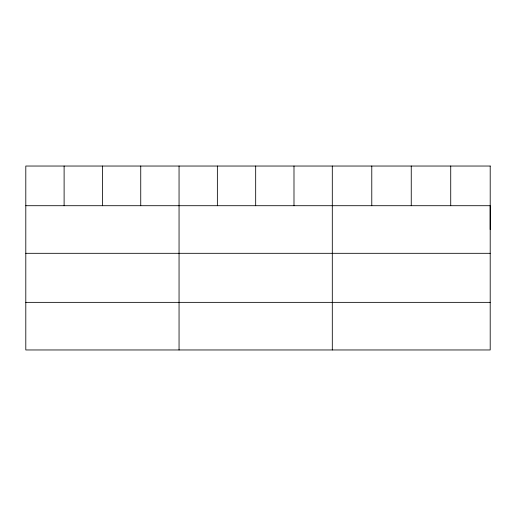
<?xml version="1.0" encoding="UTF-8"?>
<svg xmlns="http://www.w3.org/2000/svg" width="516" height="516" viewBox="0 0 516 516"><rect width="100%" height="100%" fill="white"/><g stroke="black" fill="none" stroke-linecap="round" stroke-linejoin="round"><path stroke-width="0.77" d="M490.2 229.51L490.2 205.71L25.8 205.71M25.8 253.311L490.2 253.311M25.8 302.357L490.2 302.357M450.726 166.036L450.726 205.71M411.252 166.036L411.252 205.71M371.778 166.036L371.778 205.71M332.304 166.036L332.304 349.964M293.991 166.036L293.991 205.71M255.678 166.036L255.678 205.71M217.365 166.036L217.365 205.71M179.052 166.036L179.052 349.964M140.739 166.036L140.739 205.71M102.426 166.036L102.426 205.71M64.113 166.036L64.113 205.71M490.2 166.036L25.8 166.036L25.8 349.964L490.2 349.964L490.2 166.036"/></g></svg>
